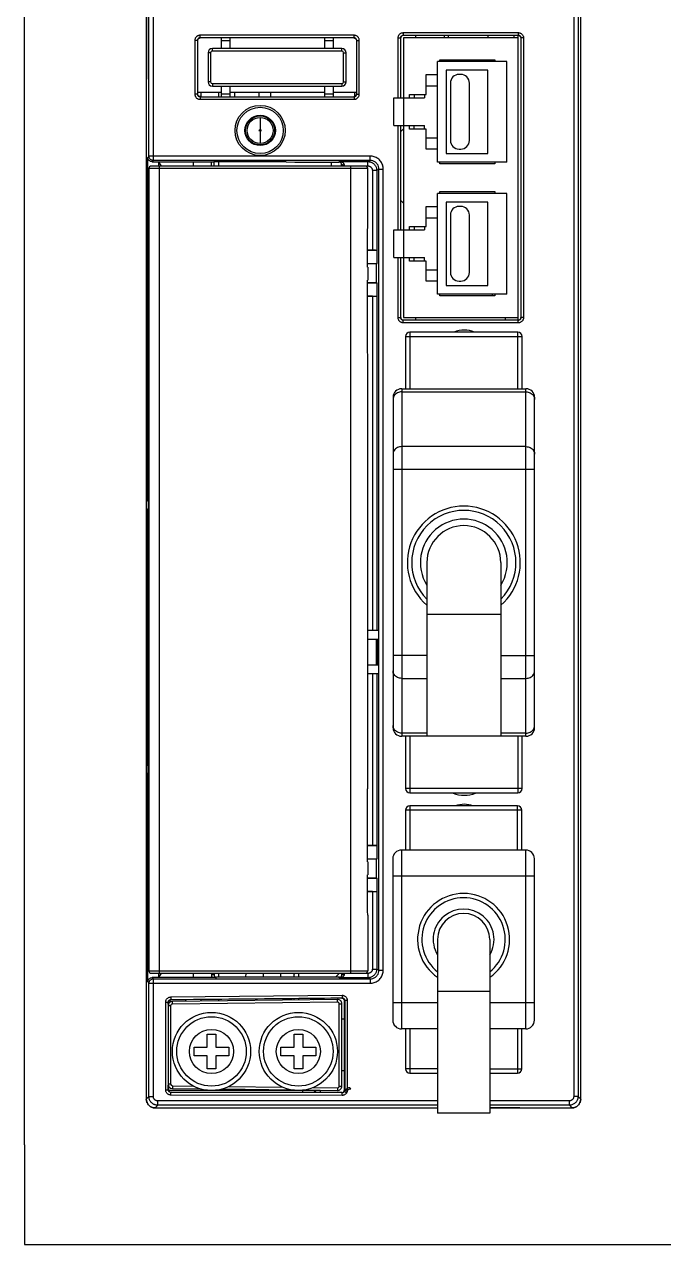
# Model space of a CAD drawing. Header units: millimetres. Extents: x -300 to 4617, y -106 to 3179.
# Drawn here: x 3364.9 to 3438.4, y 1550.3 to 1690.8 of the extents above; entities that cross this region are included whole.
import ezdxf

# ---------------------------------------------------------------- set-up
doc = ezdxf.new("R2010")
doc.units = ezdxf.units.MM

msp = doc.modelspace()

# ---------------------------------------------------------------- linework, layer by layer
for p, q in [((3364.863, 1561.779), (3364.863, 1756.019)), ((3364.863, 1561.779), (3364.863, 1550.274)), ((3364.863, 1550.274), (3799.099, 1550.274))]:
    msp.add_line(p, q)
at = {"color": 7, "linetype": 'Continuous'}
for p, q in [((3378.897, 1725.922), (3378.897, 1567.027)), ((3428.897, 1567.027), (3428.897, 1725.922)), ((3378.936, 1684.527), (3378.936, 1693.527)), ((3379.703, 1692.787), (3379.703, 1675.167)), ((3428.092, 1692.787), (3428.092, 1567.332)), ((3379.203, 1675.667), (3379.203, 1692.304)), ((3428.592, 1692.304), (3428.592, 1567.332)), ((3408.481, 1689.894), (3421.714, 1689.894)), ((3408.481, 1689.894), (3408.481, 1689.594)), ((3421.714, 1689.894), (3421.714, 1689.594)), ((3384.781, 1688.993), (3384.482, 1688.993)), ((3384.482, 1688.993), (3384.482, 1682.811)), ((3384.781, 1688.993), (3384.797, 1688.977)), ((3384.781, 1688.993), (3384.781, 1682.811)), ((3385.081, 1689.293), (3385.081, 1689.593)), ((3402.813, 1689.593), (3385.081, 1689.593)), ((3385.081, 1689.293), (3385.097, 1689.277)), ((3402.813, 1689.293), (3385.081, 1689.293)), ((3387.497, 1689.277), (3387.497, 1688.077)), ((3387.497, 1688.977), (3388.497, 1688.977)), ((3388.497, 1689.277), (3388.497, 1688.077)), ((3399.397, 1689.277), (3399.397, 1688.077)), ((3399.397, 1688.977), (3400.397, 1688.977)), ((3400.397, 1689.277), (3400.397, 1688.077)), ((3402.797, 1689.277), (3402.813, 1689.293)), ((3402.813, 1689.293), (3402.813, 1689.593)), ((3403.097, 1688.977), (3403.113, 1688.993)), ((3403.113, 1688.993), (3403.413, 1688.993)), ((3403.113, 1682.811), (3403.113, 1688.993)), ((3403.413, 1682.811), (3403.413, 1688.993)), ((3407.881, 1689.294), (3408.181, 1689.294)), ((3407.881, 1682.377), (3407.881, 1689.294)), ((3408.181, 1682.377), (3408.181, 1689.294)), ((3408.481, 1689.594), (3421.714, 1689.594)), ((3421.697, 1689.277), (3408.497, 1689.277)), ((3408.497, 1689.277), (3408.497, 1682.377)), ((3409.897, 1689.594), (3409.897, 1689.277)), ((3413.197, 1689.594), (3413.197, 1689.277)), ((3413.697, 1689.277), (3413.697, 1689.594)), ((3418.197, 1689.594), (3418.197, 1689.277)), ((3421.197, 1689.594), (3421.197, 1689.277)), ((3421.697, 1656.777), (3421.697, 1689.594)), ((3422.314, 1689.294), (3422.014, 1689.294)), ((3422.014, 1689.294), (3422.014, 1657.06)), ((3422.314, 1689.294), (3422.314, 1657.06)), ((3385.997, 1687.577), (3385.997, 1684.227)), ((3386.297, 1687.577), (3385.997, 1687.577)), ((3386.297, 1687.577), (3386.297, 1684.227)), ((3401.397, 1688.077), (3386.497, 1688.077)), ((3386.497, 1687.777), (3386.497, 1688.077)), ((3401.397, 1687.777), (3386.497, 1687.777)), ((3401.397, 1687.777), (3401.397, 1688.077)), ((3401.597, 1684.227), (3401.597, 1687.577)), ((3401.597, 1687.577), (3401.897, 1687.577)), ((3401.897, 1684.227), (3401.897, 1687.577)), ((3412.397, 1674.977), (3412.397, 1686.577)), ((3420.397, 1686.577), (3412.397, 1686.577)), ((3412.697, 1686.777), (3418.997, 1686.777)), ((3412.697, 1686.577), (3412.697, 1686.777)), ((3413.397, 1685.577), (3413.397, 1675.977)), ((3418.197, 1685.577), (3413.397, 1685.577)), ((3418.197, 1675.977), (3418.197, 1685.577)), ((3418.697, 1686.777), (3418.697, 1686.577)), ((3418.997, 1686.777), (3418.997, 1686.577)), ((3420.397, 1674.977), (3420.397, 1686.577)), ((3378.897, 1684.527), (3378.936, 1684.527)), ((3386.297, 1684.227), (3385.997, 1684.227)), ((3386.497, 1684.027), (3401.397, 1684.027)), ((3386.497, 1684.027), (3386.497, 1683.727)), ((3401.397, 1684.027), (3401.397, 1683.727)), ((3401.597, 1684.227), (3401.897, 1684.227)), ((3411.097, 1682.777), (3411.097, 1685.077)), ((3411.097, 1685.077), (3412.397, 1685.077)), ((3413.897, 1684.077), (3413.897, 1677.477)), ((3415.097, 1685.077), (3414.897, 1685.077)), ((3416.097, 1677.477), (3416.097, 1684.077)), ((3384.781, 1682.811), (3384.482, 1682.811)), ((3384.781, 1682.811), (3384.797, 1682.827)), ((3384.797, 1683.027), (3387.497, 1683.027)), ((3385.197, 1682.527), (3385.197, 1683.027)), ((3386.497, 1683.727), (3401.397, 1683.727)), ((3387.197, 1683.027), (3387.197, 1682.527)), ((3387.497, 1683.727), (3387.497, 1682.527)), ((3387.497, 1682.827), (3388.497, 1682.827)), ((3388.497, 1683.727), (3388.497, 1682.527)), ((3388.497, 1683.027), (3399.397, 1683.027)), ((3389.097, 1682.527), (3389.097, 1683.027)), ((3391.897, 1682.527), (3391.897, 1683.027)), ((3393.197, 1683.027), (3393.197, 1682.527)), ((3399.397, 1683.727), (3399.397, 1682.527)), ((3399.397, 1682.827), (3400.397, 1682.827)), ((3400.397, 1683.727), (3400.397, 1682.527)), ((3400.397, 1683.027), (3403.097, 1683.027)), ((3402.897, 1682.527), (3402.897, 1683.027)), ((3403.113, 1682.811), (3403.097, 1682.827)), ((3403.113, 1682.811), (3403.413, 1682.811)), ((3409.197, 1682.377), (3409.197, 1682.777)), ((3409.197, 1682.777), (3411.097, 1682.777)), ((3409.727, 1682.777), (3409.727, 1682.377)), ((3410.927, 1682.777), (3410.927, 1682.377)), ((3411.097, 1683.777), (3412.397, 1683.777)), ((3385.081, 1682.511), (3385.097, 1682.527)), ((3385.081, 1682.511), (3385.081, 1682.211)), ((3385.081, 1682.511), (3402.813, 1682.511)), ((3385.081, 1682.211), (3402.813, 1682.211)), ((3402.813, 1682.511), (3402.797, 1682.527)), ((3402.813, 1682.511), (3402.813, 1682.211)), ((3407.397, 1679.177), (3407.397, 1682.377)), ((3407.397, 1682.377), (3410.927, 1682.377)), ((3408.521, 1679.177), (3408.521, 1682.377)), ((3391.997, 1680.127), (3391.997, 1678.727)), ((3391.997, 1678.527), (3391.997, 1677.127)), ((3407.397, 1679.177), (3410.927, 1679.177)), ((3407.881, 1667.177), (3407.881, 1679.177)), ((3408.181, 1667.177), (3408.181, 1679.177)), ((3408.497, 1679.177), (3408.497, 1667.177)), ((3409.197, 1678.777), (3409.197, 1679.177)), ((3411.097, 1678.777), (3409.197, 1678.777)), ((3409.727, 1678.777), (3409.727, 1679.177)), ((3410.927, 1678.777), (3410.927, 1679.177)), ((3411.097, 1676.477), (3411.097, 1678.777)), ((3411.097, 1677.777), (3412.397, 1677.777)), ((3379.203, 1675.667), (3379.063, 1675.527)), ((3404.677, 1675.667), (3379.203, 1675.667)), ((3404.677, 1675.167), (3404.677, 1675.667)), ((3412.397, 1676.477), (3411.097, 1676.477)), ((3413.397, 1675.977), (3418.197, 1675.977)), ((3414.897, 1676.477), (3415.097, 1676.477)), ((3379.063, 1669.693), (3379.063, 1675.527)), ((3379.182, 1674.227), (3379.182, 1581.827)), ((3404.382, 1674.227), (3379.182, 1674.227)), ((3404.082, 1674.527), (3379.482, 1674.527)), ((3379.703, 1675.167), (3379.563, 1675.027)), ((3379.563, 1675.027), (3386.392, 1675.027)), ((3404.677, 1675.167), (3379.703, 1675.167)), ((3380.297, 1675.027), (3380.61, 1674.527)), ((3380.297, 1675.027), (3380.297, 1674.527)), ((3380.382, 1674.527), (3380.382, 1581.527)), ((3384.297, 1675.027), (3384.297, 1674.527)), ((3386.392, 1674.527), (3386.392, 1675.027)), ((3394.997, 1675.024), (3386.675, 1675.024)), ((3386.694, 1675.024), (3386.692, 1675.022)), ((3386.692, 1674.527), (3386.692, 1675.022)), ((3387.197, 1675.024), (3387.197, 1674.527)), ((3394.997, 1675.024), (3395.997, 1674.989)), ((3395.997, 1674.989), (3401.059, 1674.989)), ((3400.197, 1674.527), (3400.197, 1674.989)), ((3401.059, 1674.989), (3401.106, 1675.036)), ((3401.106, 1675.036), (3404.415, 1675.036)), ((3401.359, 1674.689), (3401.392, 1674.722)), ((3401.359, 1674.527), (3401.359, 1674.689)), ((3402.382, 1674.527), (3402.382, 1581.527)), ((3404.082, 1674.536), (3404.414, 1674.536)), ((3404.382, 1667.547), (3404.382, 1674.227)), ((3404.414, 1674.536), (3404.414, 1675.036)), ((3404.415, 1675.036), (3404.677, 1675.167)), ((3405.414, 1674.036), (3405.677, 1674.167)), ((3405.677, 1581.887), (3405.677, 1674.167)), ((3405.677, 1674.167), (3406.177, 1674.167)), ((3406.177, 1581.887), (3406.177, 1674.167)), ((3420.397, 1674.977), (3412.397, 1674.977)), ((3412.697, 1674.777), (3412.697, 1674.977)), ((3418.997, 1674.777), (3412.697, 1674.777)), ((3418.997, 1674.977), (3418.997, 1674.777)), ((3404.914, 1674.036), (3405.414, 1674.036)), ((3404.914, 1674.036), (3404.914, 1664.82)), ((3405.414, 1674.036), (3405.414, 1664.811)), ((3412.397, 1659.777), (3412.397, 1671.377)), ((3420.397, 1671.377), (3412.397, 1671.377)), ((3412.697, 1671.577), (3418.997, 1671.577)), ((3412.697, 1671.377), (3412.697, 1671.577)), ((3418.997, 1671.577), (3418.997, 1671.377)), ((3420.397, 1659.777), (3420.397, 1671.377)), ((3413.397, 1670.377), (3413.397, 1660.777)), ((3418.197, 1670.377), (3413.397, 1670.377)), ((3418.197, 1660.777), (3418.197, 1670.377)), ((3379.182, 1669.812), (3379.061, 1669.691)), ((3379.061, 1635.929), (3379.061, 1669.691)), ((3411.097, 1667.577), (3411.097, 1669.877)), ((3411.097, 1669.877), (3412.397, 1669.877)), ((3411.097, 1668.577), (3412.397, 1668.577)), ((3413.897, 1668.877), (3413.897, 1662.277)), ((3415.097, 1669.877), (3414.897, 1669.877)), ((3416.097, 1662.277), (3416.097, 1668.877)), ((3407.397, 1663.977), (3407.397, 1667.177)), ((3407.397, 1667.177), (3410.927, 1667.177)), ((3408.521, 1663.977), (3408.521, 1667.177)), ((3409.197, 1667.177), (3409.197, 1667.577)), ((3409.197, 1667.577), (3411.097, 1667.577)), ((3409.727, 1667.577), (3409.727, 1667.177)), ((3410.927, 1667.577), (3410.927, 1667.177)), ((3404.351, 1662.877), (3404.351, 1666.948)), ((3404.356, 1666.935), (3404.351, 1666.948)), ((3404.356, 1662.877), (3404.356, 1666.936)), ((3404.914, 1664.82), (3404.356, 1664.82)), ((3405.453, 1664.792), (3404.356, 1664.792)), ((3405.414, 1664.811), (3405.453, 1664.792)), ((3405.453, 1663.297), (3405.453, 1664.792)), ((3404.356, 1663.297), (3405.453, 1663.297)), ((3405.397, 1663.27), (3404.356, 1663.27)), ((3405.397, 1663.27), (3405.453, 1663.297)), ((3405.397, 1661.07), (3405.397, 1663.27)), ((3407.397, 1663.977), (3410.927, 1663.977)), ((3407.881, 1657.06), (3407.881, 1663.977)), ((3408.181, 1657.06), (3408.181, 1663.977)), ((3408.497, 1663.977), (3408.497, 1657.077)), ((3409.197, 1663.577), (3409.197, 1663.977)), ((3411.097, 1663.577), (3409.197, 1663.577)), ((3409.727, 1663.577), (3409.727, 1663.977)), ((3410.927, 1663.577), (3410.927, 1663.977)), ((3411.097, 1661.277), (3411.097, 1663.577)), ((3404.351, 1662.877), (3404.382, 1662.877)), ((3404.382, 1662.877), (3404.382, 1661.377)), ((3411.097, 1662.577), (3412.397, 1662.577)), ((3404.351, 1653.306), (3404.351, 1661.377)), ((3404.351, 1661.377), (3404.382, 1661.377)), ((3404.356, 1653.318), (3404.356, 1661.377)), ((3405.397, 1661.07), (3404.356, 1661.07)), ((3405.453, 1661.042), (3404.356, 1661.042)), ((3405.397, 1661.07), (3405.453, 1661.042)), ((3405.453, 1659.547), (3405.453, 1661.042)), ((3412.397, 1661.277), (3411.097, 1661.277)), ((3413.397, 1660.777), (3418.197, 1660.777)), ((3414.897, 1661.277), (3415.097, 1661.277)), ((3404.356, 1659.547), (3405.453, 1659.547)), ((3404.914, 1659.52), (3404.356, 1659.52)), ((3404.914, 1659.52), (3404.914, 1621.027)), ((3405.414, 1659.528), (3405.453, 1659.547)), ((3405.414, 1659.528), (3405.414, 1621.027)), ((3420.397, 1659.777), (3412.397, 1659.777)), ((3412.697, 1659.577), (3412.697, 1659.777)), ((3418.997, 1659.577), (3412.697, 1659.577)), ((3418.697, 1659.777), (3418.697, 1659.577)), ((3418.997, 1659.777), (3418.997, 1659.577)), ((3407.881, 1657.06), (3408.181, 1657.06)), ((3421.714, 1656.76), (3408.481, 1656.76)), ((3408.481, 1656.46), (3408.481, 1656.76)), ((3421.714, 1656.46), (3408.481, 1656.46)), ((3408.497, 1657.077), (3421.697, 1657.077)), ((3409.897, 1657.077), (3409.897, 1656.76)), ((3420.197, 1657.077), (3420.197, 1656.76)), ((3421.714, 1656.46), (3421.714, 1656.76)), ((3422.314, 1657.06), (3422.014, 1657.06)), ((3408.747, 1654.877), (3422.147, 1654.877)), ((3408.747, 1654.877), (3408.747, 1648.877)), ((3421.647, 1655.377), (3409.247, 1655.377)), ((3409.247, 1655.377), (3409.247, 1648.877)), ((3421.647, 1648.877), (3421.647, 1655.377)), ((3422.147, 1648.877), (3422.147, 1654.877)), ((3404.351, 1653.306), (3404.356, 1653.319)), ((3404.382, 1603.047), (3404.382, 1652.706)), ((3408.297, 1648.877), (3422.597, 1648.877)), ((3408.297, 1648.877), (3408.297, 1608.827)), ((3422.597, 1608.827), (3422.597, 1648.877)), ((3407.297, 1647.877), (3407.297, 1609.827)), ((3408.297, 1648.519), (3422.597, 1648.519)), ((3423.597, 1609.827), (3423.597, 1647.877)), ((3422.597, 1642.201), (3408.297, 1642.201)), ((3423.597, 1639.559), (3407.297, 1639.559)), ((3379.061, 1635.929), (3379.124, 1635.866)), ((3379.124, 1635.088), (3379.063, 1635.027)), ((3379.063, 1633.393), (3379.063, 1635.027)), ((3379.124, 1635.866), (3379.124, 1635.088)), ((3379.182, 1633.512), (3379.061, 1633.391)), ((3379.061, 1605.479), (3379.061, 1633.391)), ((3411.197, 1628.852), (3411.197, 1608.852)), ((3419.697, 1628.852), (3419.697, 1608.852)), ((3419.697, 1622.852), (3411.197, 1622.852)), ((3405.607, 1621.027), (3404.382, 1621.027)), ((3405.607, 1621.027), (3405.607, 1620.027)), ((3404.382, 1620.027), (3405.607, 1620.027)), ((3405.337, 1620.027), (3405.337, 1617.027)), ((3405.537, 1617.027), (3405.537, 1620.027)), ((3411.197, 1618.145), (3407.297, 1618.145)), ((3419.697, 1618.145), (3423.597, 1618.145)), ((3405.607, 1617.027), (3404.382, 1617.027)), ((3405.607, 1617.027), (3405.607, 1616.027)), ((3405.607, 1616.027), (3404.382, 1616.027)), ((3404.914, 1616.027), (3404.914, 1596.24)), ((3405.414, 1616.027), (3405.414, 1596.231)), ((3408.297, 1615.503), (3411.197, 1615.503)), ((3419.697, 1615.503), (3422.597, 1615.503)), ((3411.197, 1609.185), (3408.297, 1609.185)), ((3422.597, 1608.827), (3408.297, 1608.827)), ((3408.747, 1608.827), (3408.747, 1602.827)), ((3409.247, 1608.827), (3409.247, 1602.327)), ((3419.697, 1608.852), (3411.197, 1608.852)), ((3422.597, 1609.185), (3419.697, 1609.185)), ((3421.647, 1608.827), (3421.647, 1602.327)), ((3422.147, 1602.827), (3422.147, 1608.827)), ((3378.897, 1607.527), (3378.936, 1607.527)), ((3378.936, 1598.527), (3378.936, 1607.527)), ((3379.061, 1605.479), (3379.124, 1605.416)), ((3379.124, 1605.416), (3379.124, 1604.638)), ((3379.124, 1604.638), (3379.063, 1604.577)), ((3379.063, 1602.943), (3379.063, 1604.577)), ((3379.182, 1603.062), (3379.061, 1602.941)), ((3379.061, 1585.027), (3379.061, 1602.941)), ((3422.147, 1602.827), (3408.747, 1602.827)), ((3404.351, 1594.377), (3404.351, 1602.448)), ((3404.356, 1602.435), (3404.351, 1602.448)), ((3404.356, 1594.377), (3404.356, 1602.436)), ((3409.247, 1602.327), (3421.647, 1602.327)), ((3422.122, 1600.327), (3408.722, 1600.327)), ((3408.722, 1600.327), (3408.722, 1595.727)), ((3421.622, 1600.827), (3409.222, 1600.827)), ((3409.222, 1600.827), (3409.222, 1595.727)), ((3421.622, 1595.727), (3421.622, 1600.827)), ((3422.122, 1595.727), (3422.122, 1600.327)), ((3378.897, 1598.527), (3378.936, 1598.527)), ((3404.914, 1596.24), (3404.356, 1596.24)), ((3405.453, 1596.212), (3404.356, 1596.212)), ((3405.414, 1596.231), (3405.453, 1596.212)), ((3405.453, 1594.717), (3405.453, 1596.212)), ((3422.572, 1595.727), (3408.272, 1595.727)), ((3408.272, 1595.727), (3408.272, 1575.127)), ((3422.572, 1575.127), (3422.572, 1595.727)), ((3404.351, 1594.377), (3404.382, 1594.377)), ((3404.356, 1594.717), (3405.453, 1594.717)), ((3405.397, 1594.69), (3404.356, 1594.69)), ((3404.382, 1594.377), (3404.382, 1592.877)), ((3405.397, 1594.69), (3405.453, 1594.717)), ((3405.397, 1592.49), (3405.397, 1594.69)), ((3407.272, 1594.727), (3407.272, 1576.127)), ((3423.572, 1576.127), (3423.572, 1594.727)), ((3404.351, 1592.877), (3404.382, 1592.877)), ((3404.351, 1588.806), (3404.351, 1592.877)), ((3404.356, 1588.818), (3404.356, 1592.877)), ((3423.572, 1592.727), (3407.272, 1592.727)), ((3405.397, 1592.49), (3404.356, 1592.49)), ((3405.453, 1592.462), (3404.356, 1592.462)), ((3405.397, 1592.49), (3405.453, 1592.462)), ((3405.453, 1590.967), (3405.453, 1592.462)), ((3404.356, 1590.967), (3405.453, 1590.967)), ((3404.914, 1590.94), (3404.356, 1590.94)), ((3404.914, 1590.94), (3404.914, 1582.018)), ((3405.414, 1590.948), (3405.453, 1590.967)), ((3405.414, 1590.948), (3405.414, 1582.018)), ((3404.351, 1588.806), (3404.356, 1588.819)), ((3404.382, 1588.206), (3404.382, 1581.827)), ((3379.182, 1585.027), (3379.061, 1585.027)), ((3379.063, 1580.527), (3379.063, 1585.027)), ((3412.422, 1585.427), (3412.422, 1565.427)), ((3418.422, 1585.427), (3418.422, 1565.427)), ((3379.182, 1581.827), (3404.382, 1581.827)), ((3379.482, 1581.527), (3404.082, 1581.527)), ((3380.297, 1581.527), (3380.297, 1581.027)), ((3380.61, 1581.527), (3380.297, 1581.027)), ((3384.297, 1581.527), (3384.297, 1581.027)), ((3386.392, 1581.527), (3386.392, 1581.332)), ((3386.692, 1581.527), (3386.692, 1581.332)), ((3387.197, 1581.527), (3387.197, 1581.065)), ((3390.31, 1581.065), (3390.416, 1581.527)), ((3392.397, 1581.065), (3392.397, 1581.527)), ((3394.397, 1581.065), (3394.397, 1581.527)), ((3395.897, 1581.065), (3395.897, 1581.527)), ((3396.397, 1581.527), (3396.397, 1581.065)), ((3400.686, 1581.065), (3401.147, 1581.527)), ((3404.414, 1581.518), (3404.082, 1581.518)), ((3404.414, 1581.518), (3404.414, 1581.018)), ((3404.914, 1582.018), (3405.414, 1582.018)), ((3405.677, 1581.887), (3405.414, 1582.018)), ((3405.677, 1581.887), (3406.177, 1581.887)), ((3379.063, 1580.527), (3379.203, 1580.387)), ((3379.203, 1567.332), (3379.203, 1580.387)), ((3379.203, 1580.387), (3404.677, 1580.387)), ((3379.563, 1581.027), (3379.703, 1580.887)), ((3386.476, 1581.027), (3379.563, 1581.027)), ((3379.703, 1580.887), (3379.703, 1567.332)), ((3379.703, 1580.887), (3404.677, 1580.887)), ((3386.692, 1581.332), (3386.392, 1581.332)), ((3386.992, 1581.032), (3386.959, 1581.065)), ((3401.136, 1581.065), (3386.959, 1581.065)), ((3401.089, 1581.018), (3401.136, 1581.065)), ((3404.414, 1581.018), (3401.089, 1581.018)), ((3404.677, 1580.887), (3404.414, 1581.018)), ((3404.677, 1580.887), (3404.677, 1580.387)), ((3381.72, 1578.801), (3401.425, 1578.996)), ((3381.72, 1578.801), (3381.723, 1578.501)), ((3381.723, 1578.501), (3401.428, 1578.696)), ((3395.897, 1578.458), (3395.897, 1578.606)), ((3396.397, 1578.611), (3396.397, 1578.465)), ((3398.106, 1578.486), (3398.249, 1578.629)), ((3398.822, 1578.495), (3398.963, 1578.636)), ((3401.425, 1578.996), (3401.428, 1578.696)), ((3418.422, 1579.427), (3412.422, 1579.427)), ((3381.126, 1568.105), (3381.126, 1578.201)), ((3381.126, 1578.201), (3381.426, 1578.201)), ((3381.397, 1577.783), (3381.397, 1568.771)), ((3381.697, 1577.783), (3381.397, 1577.783)), ((3381.426, 1577.927), (3381.426, 1578.201)), ((3381.459, 1578.01), (3381.459, 1578.168)), ((3381.484, 1578.048), (3381.484, 1578.17)), ((3381.697, 1577.783), (3381.697, 1568.771)), ((3400.891, 1578.521), (3381.891, 1578.283)), ((3381.895, 1577.983), (3381.891, 1578.283)), ((3400.895, 1578.221), (3381.895, 1577.983)), ((3383.397, 1578.484), (3383.397, 1578.302)), ((3385.197, 1578.325), (3385.197, 1578.502)), ((3387.197, 1578.521), (3387.197, 1578.35)), ((3400.895, 1578.221), (3400.891, 1578.521)), ((3401.097, 1568.533), (3401.097, 1578.021)), ((3401.097, 1578.021), (3401.397, 1578.021)), ((3401.397, 1568.533), (3401.397, 1578.021)), ((3401.697, 1578.362), (3401.731, 1578.396)), ((3401.697, 1568.077), (3401.697, 1578.351)), ((3401.731, 1578.396), (3401.731, 1568.056)), ((3402.03, 1578.396), (3401.731, 1578.396)), ((3402.03, 1578.396), (3402.03, 1568.056)), ((3412.422, 1578.127), (3407.272, 1578.127)), ((3423.572, 1578.127), (3418.422, 1578.127)), ((3401.397, 1576.277), (3401.697, 1576.277)), ((3385.897, 1574.527), (3386.897, 1574.527)), ((3385.897, 1573.027), (3385.897, 1574.527)), ((3386.897, 1574.527), (3386.897, 1573.027)), ((3395.897, 1574.527), (3396.897, 1574.527)), ((3395.897, 1573.027), (3395.897, 1574.527)), ((3396.897, 1574.527), (3396.897, 1573.027)), ((3412.422, 1575.127), (3408.272, 1575.127)), ((3408.722, 1575.127), (3408.722, 1570.527)), ((3409.222, 1575.127), (3409.222, 1570.027)), ((3422.572, 1575.127), (3418.422, 1575.127)), ((3421.622, 1575.127), (3421.622, 1570.027)), ((3422.122, 1570.527), (3422.122, 1575.127)), ((3384.397, 1573.027), (3385.897, 1573.027)), ((3384.397, 1572.027), (3384.397, 1573.027)), ((3386.897, 1573.027), (3388.397, 1573.027)), ((3388.397, 1573.027), (3388.397, 1572.027)), ((3394.397, 1573.027), (3395.897, 1573.027)), ((3394.397, 1572.027), (3394.397, 1573.027)), ((3396.897, 1573.027), (3398.397, 1573.027)), ((3398.397, 1573.027), (3398.397, 1572.027)), ((3385.897, 1572.027), (3384.397, 1572.027)), ((3385.897, 1570.527), (3385.897, 1572.027)), ((3388.397, 1572.027), (3386.897, 1572.027)), ((3386.897, 1572.027), (3386.897, 1570.527)), ((3395.897, 1572.027), (3394.397, 1572.027)), ((3395.897, 1570.527), (3395.897, 1572.027)), ((3398.397, 1572.027), (3396.897, 1572.027)), ((3396.897, 1572.027), (3396.897, 1570.527)), ((3386.897, 1570.527), (3385.897, 1570.527)), ((3396.897, 1570.527), (3395.897, 1570.527)), ((3401.697, 1570.277), (3401.397, 1570.277)), ((3412.422, 1570.527), (3408.722, 1570.527)), ((3418.422, 1570.527), (3422.122, 1570.527)), ((3381.697, 1568.771), (3381.397, 1568.771)), ((3409.222, 1570.027), (3412.422, 1570.027)), ((3418.422, 1570.027), (3421.622, 1570.027)), ((3381.126, 1568.105), (3381.426, 1568.105)), ((3381.426, 1568.105), (3381.426, 1568.627)), ((3381.459, 1568.138), (3381.459, 1568.544)), ((3381.46, 1568.138), (3381.461, 1568.542)), ((3398.897, 1568.027), (3381.488, 1568.027)), ((3381.724, 1567.505), (3381.725, 1567.805)), ((3401.429, 1567.456), (3381.724, 1567.505)), ((3381.758, 1567.838), (3381.725, 1567.805)), ((3401.43, 1567.756), (3381.725, 1567.805)), ((3401.397, 1567.783), (3381.758, 1567.838)), ((3381.895, 1568.571), (3381.891, 1568.271)), ((3381.891, 1568.271), (3385.101, 1568.231)), ((3381.895, 1568.571), (3384.333, 1568.54)), ((3387.592, 1568.2), (3395.669, 1568.099)), ((3387.697, 1568.198), (3387.697, 1568.127)), ((3387.697, 1568.127), (3392.897, 1568.127)), ((3388.357, 1568.49), (3394.6, 1568.412)), ((3388.518, 1568.027), (3388.628, 1568.127)), ((3391.866, 1568.146), (3391.866, 1568.027)), ((3391.897, 1568.146), (3391.897, 1568.027)), ((3395.31, 1568.103), (3395.338, 1568.073)), ((3396.897, 1567.796), (3396.897, 1568.027)), ((3397.014, 1568.082), (3400.891, 1568.033)), ((3398.104, 1568.368), (3400.895, 1568.333)), ((3398.433, 1567.791), (3398.197, 1568.027)), ((3398.604, 1568.027), (3398.604, 1568.062)), ((3398.897, 1568.058), (3398.897, 1567.79)), ((3400.895, 1568.333), (3400.891, 1568.033)), ((3401.097, 1568.533), (3401.397, 1568.533)), ((3401.43, 1567.756), (3401.397, 1567.789)), ((3401.429, 1567.456), (3401.43, 1567.756)), ((3401.731, 1568.056), (3401.697, 1568.089)), ((3402.03, 1568.056), (3401.731, 1568.056)), ((3401.793, 1567.868), (3401.935, 1567.727)), ((3402.435, 1568.227), (3402.302, 1568.36)), ((3379.203, 1567.332), (3378.897, 1567.027)), ((3379.203, 1567.332), (3379.703, 1567.332)), ((3380.203, 1566.333), (3379.897, 1566.027)), ((3379.897, 1566.027), (3412.422, 1566.027)), ((3412.422, 1566.833), (3380.203, 1566.833)), ((3380.203, 1566.333), (3380.203, 1566.833)), ((3412.422, 1566.333), (3380.203, 1566.333)), ((3427.592, 1566.833), (3418.422, 1566.833)), ((3427.592, 1566.333), (3418.422, 1566.333)), ((3418.422, 1566.065), (3421.897, 1566.065)), ((3418.422, 1566.027), (3427.897, 1566.027)), ((3421.897, 1566.027), (3421.897, 1566.065)), ((3427.592, 1566.333), (3427.592, 1566.833)), ((3427.592, 1566.333), (3427.897, 1566.027)), ((3428.592, 1567.332), (3428.092, 1567.332)), ((3428.592, 1567.332), (3428.897, 1567.027)), ((3418.422, 1565.427), (3412.422, 1565.427))]:
    msp.add_line(p, q, dxfattribs=at)
for centre, radius in [((3391.997, 1678.627), 2.89), ((3391.997, 1678.627), 2.669), ((3391.997, 1678.627), 1.751), ((3391.997, 1678.627), 1.672), ((3391.997, 1678.627), 1.5), ((3391.997, 1678.627), 0.1), ((3386.397, 1572.527), 4.5), ((3386.397, 1572.527), 4), ((3396.397, 1572.527), 4.5), ((3396.397, 1572.527), 4), ((3386.397, 1572.527), 2.537), ((3396.397, 1572.527), 2.537)]:
    msp.add_circle(centre, radius, dxfattribs=at)
for centre, radius, start, end in [((3386.497, 1687.577), 0.5, 90, 180), ((3386.497, 1687.577), 0.2, 90, 180), ((3401.397, 1687.577), 0.5, 0, 90), ((3401.397, 1687.577), 0.2, 0, 90), ((3386.497, 1684.227), 0.5, 180, 270), ((3386.497, 1684.227), 0.2, 180, 270), ((3401.397, 1684.227), 0.2, 270, 0), ((3401.397, 1684.227), 0.5, 270, 0), ((3414.897, 1684.077), 1, 90, 180), ((3415.097, 1684.077), 1, 0, 90), ((3412.697, 1674.527), 6, 134.823, 138.97307), ((3414.897, 1677.477), 1, 180, 270), ((3415.097, 1677.477), 1, 270, 0), ((3379.482, 1674.227), 0.3, 90, 180), ((3404.082, 1674.227), 0.3, 0, 90), ((3412.697, 1674.527), 6, 221.02693, 225.177), ((3414.897, 1668.877), 1, 90, 180), ((3415.097, 1668.877), 1, 0, 90), ((3414.897, 1662.277), 1, 180, 270), ((3415.097, 1662.277), 1, 270, 0), ((3409.247, 1654.877), 0.5, 90, 180), ((3415.497, 1652.299), 3.317, 69.31391, 110.69797), ((3421.647, 1654.877), 0.5, 0, 90), ((3408.297, 1647.877), 1, 90, 180), ((3422.597, 1647.877), 1, 0, 90), ((3415.447, 1628.852), 6.5, 311.03496, 228.96504), ((3415.447, 1628.852), 6, 315.2713, 224.72879), ((3415.447, 1628.852), 5, 328.70037, 211.29963), ((3415.447, 1628.852), 4.25, 0, 180), ((3408.297, 1609.827), 1, 180, 270), ((3422.597, 1609.827), 1, 270, 0), ((3409.247, 1602.827), 0.5, 180, 270), ((3421.647, 1602.827), 0.5, 270, 0), ((3415.497, 1605.352), 3.317, 247.10304, 292.90247), ((3409.222, 1600.327), 0.5, 90, 180), ((3415.497, 1597.677), 3.317, 72.26015, 107.76051), ((3421.622, 1600.327), 0.5, 0, 90), ((3408.272, 1594.727), 1, 90, 180), ((3422.572, 1594.727), 1, 0, 90), ((3415.422, 1585.427), 5.3, 304.6163, 235.37235), ((3415.422, 1585.427), 4.8, 308.77013, 231.25459), ((3415.422, 1585.427), 3.5, 329.56273, 210.43727), ((3415.422, 1585.427), 3, 0, 180), ((3379.482, 1581.827), 0.3, 180, 270), ((3404.082, 1581.827), 0.3, 270, 0), ((3381.897, 1577.783), 0.5, 90.71616, 180), ((3381.897, 1577.783), 0.2, 90.71616, 180), ((3400.897, 1578.021), 0.5, 0, 90.71616), ((3400.897, 1578.021), 0.2, 0, 90.71616), ((3408.272, 1576.127), 1, 180, 270), ((3422.572, 1576.127), 1, 270, 0), ((3409.222, 1570.527), 0.5, 180, 270), ((3421.622, 1570.527), 0.5, 270, 0), ((3381.897, 1568.771), 0.5, 180, 269.28384), ((3381.897, 1568.771), 0.2, 180, 269.28384), ((3387.697, 1568.627), 0.5, 246.36286, 270), ((3400.897, 1568.533), 0.5, 269.28384, 0), ((3400.897, 1568.533), 0.2, 269.28384, 0), ((3379.897, 1567.027), 1, 180, 270), ((3427.897, 1567.027), 1, 270, 0)]:
    msp.add_arc(centre, radius, start, end, dxfattribs=at)
for points, start_tangent, end_tangent in [([(3407.881, 1689.294), (3407.887, 1689.38), (3407.907, 1689.47), (3407.946, 1689.565), (3408.007, 1689.662), (3408.094, 1689.753), (3408.207, 1689.827), (3408.338, 1689.876), (3408.481, 1689.894)], (-0.0000119, 1), (1, 0.0000489)), ([(3421.714, 1689.894), (3421.8, 1689.887), (3421.891, 1689.867), (3421.986, 1689.829), (3422.082, 1689.767), (3422.173, 1689.68), (3422.248, 1689.567), (3422.297, 1689.436), (3422.314, 1689.294)], (1, 0.0000119), (0.0000489, -1)), ([(3385.081, 1689.593), (3385.009, 1689.588), (3384.929, 1689.573), (3384.845, 1689.544), (3384.757, 1689.497), (3384.671, 1689.431), (3384.595, 1689.343), (3384.534, 1689.238), (3384.495, 1689.119), (3384.482, 1688.993)], (-1, -0.0000107), (0.0000666, -1)), ([(3385.081, 1689.293), (3385.045, 1689.291), (3385.005, 1689.283), (3384.963, 1689.268), (3384.919, 1689.245), (3384.876, 1689.212), (3384.838, 1689.168), (3384.808, 1689.115), (3384.788, 1689.056), (3384.781, 1688.993)], (-1, 0.0002973), (0.0003485, -0.9999999)), ([(3384.797, 1688.977), (3384.837, 1689.127), (3384.947, 1689.237), (3385.097, 1689.277)], (0, 1), (1, 0)), ([(3402.797, 1689.277), (3402.947, 1689.237), (3403.057, 1689.127), (3403.097, 1688.977)], (1, 0), (0, -1)), ([(3403.413, 1688.993), (3403.408, 1689.067), (3403.393, 1689.148), (3403.362, 1689.234), (3403.314, 1689.322), (3403.247, 1689.408), (3403.159, 1689.483), (3403.053, 1689.543), (3402.936, 1689.58), (3402.813, 1689.593)], (0.0000002, 1), (-1, 0.0000404)), ([(3403.113, 1688.993), (3403.111, 1689.03), (3403.103, 1689.071), (3403.088, 1689.114), (3403.064, 1689.158), (3403.03, 1689.2), (3402.986, 1689.238), (3402.933, 1689.268), (3402.875, 1689.286), (3402.813, 1689.293)], (0.0003048, 1), (-1, -0.0002789)), ([(3408.181, 1689.294), (3408.184, 1689.337), (3408.194, 1689.382), (3408.213, 1689.429), (3408.244, 1689.478), (3408.288, 1689.523), (3408.344, 1689.561), (3408.409, 1689.585), (3408.481, 1689.594)], (-0.000084, 1), (1, -0.0000441)), ([(3408.347, 1689.537), (3408.237, 1689.427), (3408.197, 1689.277)], (-0.8670692, -0.4981878), (0, -1)), ([(3408.497, 1689.577), (3408.347, 1689.537)], (-1, 0), (-0.8670692, -0.4981878)), ([(3421.942, 1689.464), (3421.837, 1689.551), (3421.703, 1689.583)], (-0.6037868, 0.7971459), (-0.9999993, -0.0012218)), ([(3421.714, 1689.594), (3421.757, 1689.591), (3421.802, 1689.58), (3421.85, 1689.561), (3421.898, 1689.53), (3421.943, 1689.487), (3421.981, 1689.431), (3422.005, 1689.365), (3422.014, 1689.294)], (1, 0.000084), (-0.0000441, -1)), ([(3421.997, 1689.343), (3421.942, 1689.464)], (-0.2010586, 0.9795792), (-0.6037868, 0.7971459)), ([(3384.482, 1682.811), (3384.486, 1682.738), (3384.501, 1682.659), (3384.53, 1682.574), (3384.577, 1682.487), (3384.643, 1682.401), (3384.731, 1682.324), (3384.837, 1682.263), (3384.956, 1682.225), (3385.081, 1682.211)], (0.0000107, -1), (1, 0.0000666)), ([(3384.781, 1682.811), (3384.784, 1682.775), (3384.791, 1682.735), (3384.806, 1682.693), (3384.829, 1682.649), (3384.862, 1682.606), (3384.906, 1682.568), (3384.959, 1682.537), (3385.019, 1682.518), (3385.081, 1682.511)], (-0.0002973, -1), (0.9999999, 0.0003485)), ([(3385.097, 1682.527), (3384.947, 1682.567), (3384.837, 1682.677), (3384.797, 1682.827)], (-1, 0), (0, 1)), ([(3402.797, 1682.527), (3402.947, 1682.567), (3403.057, 1682.677), (3403.097, 1682.827)], (1, 0), (0, 1)), ([(3402.813, 1682.211), (3402.886, 1682.216), (3402.965, 1682.231), (3403.05, 1682.26), (3403.138, 1682.307), (3403.223, 1682.373), (3403.3, 1682.461), (3403.361, 1682.566), (3403.4, 1682.685), (3403.413, 1682.811)], (1, 0.0000107), (-0.0000666, 1)), ([(3402.813, 1682.511), (3402.85, 1682.513), (3402.889, 1682.521), (3402.932, 1682.536), (3402.975, 1682.559), (3403.018, 1682.592), (3403.057, 1682.636), (3403.087, 1682.689), (3403.106, 1682.748), (3403.113, 1682.811)], (1, -0.0002973), (-0.0003485, 0.9999999)), ([(3379.703, 1675.167), (3379.604, 1675.177), (3379.5, 1675.21), (3379.396, 1675.272), (3379.302, 1675.369), (3379.231, 1675.501), (3379.203, 1675.667)], (-1, 0.0003046), (-0.0003046, 1)), ([(3406.177, 1674.167), (3406.104, 1674.63), (3405.891, 1675.048), (3405.559, 1675.38), (3405.142, 1675.593), (3404.677, 1675.667)], (-0.0000607, 1), (-1, -0.0000664)), ([(3379.563, 1675.027), (3379.372, 1675.065), (3379.209, 1675.173), (3379.101, 1675.336), (3379.063, 1675.527)], (-1, 0), (0, 1)), ([(3386.392, 1675.027), (3386.514, 1675.027), (3386.613, 1675.025), (3386.675, 1675.024)], (1, 0), (0.9987835, -0.0493103)), ([(3401.359, 1674.689), (3401.319, 1674.839), (3401.209, 1674.948), (3401.059, 1674.989)], (0, 1), (-1, 0)), ([(3401.692, 1674.652), (3401.689, 1674.692), (3401.68, 1674.732), (3401.662, 1674.773), (3401.636, 1674.814), (3401.602, 1674.855), (3401.558, 1674.894), (3401.505, 1674.931), (3401.442, 1674.964), (3401.369, 1674.992), (3401.289, 1675.015), (3401.201, 1675.029), (3401.106, 1675.036)], (0.0066596, 0.9999778), (-0.999917, 0.0128819)), ([(3401.392, 1674.536), (3401.392, 1674.631), (3401.392, 1674.722)], (-0.0000058, 1), (0.0041856, 0.9999912)), ([(3401.392, 1674.722), (3401.434, 1674.688), (3401.544, 1674.662), (3401.692, 1674.652)], (0.0725299, -0.9973662), (0.9999921, -0.0039624)), ([(3401.692, 1674.536), (3401.692, 1674.595), (3401.692, 1674.652)], (-0.0000005, 1), (0.0067008, 0.9999775)), ([(3404.414, 1674.536), (3404.475, 1674.532)], (1, -0.0000012), (0.9925591, -0.121764)), ([(3404.415, 1675.036), (3404.536, 1675.028), (3404.66, 1675.005), (3404.787, 1674.964), (3404.914, 1674.901), (3405.041, 1674.815), (3405.161, 1674.701), (3405.266, 1674.56), (3405.347, 1674.396), (3405.397, 1674.218), (3405.414, 1674.036)], (0.9999997, -0.0007989), (0.0003128, -1)), ([(3404.475, 1674.532), (3404.537, 1674.52), (3404.601, 1674.5), (3404.665, 1674.469), (3404.728, 1674.425), (3404.788, 1674.368), (3404.84, 1674.298), (3404.881, 1674.216), (3404.906, 1674.127), (3404.914, 1674.036)], (0.9925591, -0.121764), (0.0000336, -1)), ([(3405.677, 1674.167), (3405.628, 1674.477), (3405.486, 1674.755), (3405.265, 1674.976), (3404.987, 1675.118), (3404.677, 1675.167)], (0.0002865, 1), (-0.9999999, -0.0003208)), ([(3404.351, 1666.948), (3404.374, 1667.24), (3404.382, 1667.547)], (0.1048684, 0.9944861), (0.0001261, 1)), ([(3404.357, 1666.947), (3404.366, 1667.073), (3404.38, 1667.374), (3404.382, 1667.547)], (0.085413, 0.9963456), (0.000108, 1)), ([(3404.356, 1666.934), (3404.357, 1666.947)], (0.0873967, 0.9961736), (0.085413, 0.9963456)), ([(3405.414, 1664.811), (3405.371, 1664.814), (3405.262, 1664.817), (3405.102, 1664.819), (3404.914, 1664.82)], (-0.8944817, 0.4471046), (-1, 0)), ([(3404.914, 1659.52), (3405.102, 1659.52), (3405.262, 1659.522), (3405.371, 1659.525), (3405.414, 1659.528)], (1, 0), (0.8944817, 0.4471046)), ([(3408.481, 1656.46), (3408.394, 1656.467), (3408.304, 1656.487), (3408.209, 1656.525), (3408.112, 1656.587), (3408.021, 1656.674), (3407.947, 1656.787), (3407.898, 1656.918), (3407.881, 1657.06)], (-1, -0.0000119), (-0.0000489, 1)), ([(3408.481, 1656.76), (3408.438, 1656.764), (3408.392, 1656.774), (3408.345, 1656.793), (3408.296, 1656.824), (3408.251, 1656.867), (3408.214, 1656.923), (3408.189, 1656.989), (3408.181, 1657.06)], (-1, -0.000084), (0.0000441, 1)), ([(3408.197, 1657.077), (3408.237, 1656.927)], (0, -1), (0.4981878, -0.8670692)), ([(3408.237, 1656.927), (3408.347, 1656.817), (3408.497, 1656.777)], (0.4981878, -0.8670692), (1, 0)), ([(3421.696, 1656.769), (3421.853, 1656.811), (3421.963, 1656.921), (3422.003, 1657.071)], (1, 0), (0, 1)), ([(3422.314, 1657.06), (3422.308, 1656.974), (3422.287, 1656.884), (3422.249, 1656.789), (3422.187, 1656.692), (3422.1, 1656.601), (3421.988, 1656.527), (3421.856, 1656.478), (3421.714, 1656.46)], (0.0000119, -1), (-1, -0.0000489)), ([(3422.014, 1657.06), (3422.011, 1657.017), (3422.001, 1656.972), (3421.981, 1656.925), (3421.951, 1656.876), (3421.907, 1656.831), (3421.851, 1656.793), (3421.785, 1656.769), (3421.714, 1656.76)], (0.000084, -1), (-1, 0.0000441)), ([(3404.382, 1652.706), (3404.374, 1653.018), (3404.351, 1653.306)], (-0.0000029, 1), (-0.1048733, 0.9944856)), ([(3404.357, 1653.307), (3404.356, 1653.32)], (-0.0854524, 0.9963423), (-0.0874217, 0.9961714)), ([(3404.382, 1652.706), (3404.38, 1652.868), (3404.367, 1653.168), (3404.357, 1653.307)], (0.0000387, 1), (-0.0854524, 0.9963423)), ([(3407.331, 1647.867), (3407.297, 1647.639)], (-0.2906709, -0.9568231), (0, -1)), ([(3408.297, 1648.519), (3408.038, 1648.489), (3407.797, 1648.401), (3407.59, 1648.261), (3407.431, 1648.079), (3407.331, 1647.867)], (-1, 0), (-0.2906709, -0.9568231)), ([(3422.597, 1648.519), (3422.856, 1648.489), (3423.097, 1648.401), (3423.304, 1648.261), (3423.463, 1648.079), (3423.563, 1647.867)], (1, 0), (0.2906708, -0.9568231)), ([(3423.563, 1647.867), (3423.597, 1647.639)], (0.2906708, -0.9568231), (0, -1)), ([(3408.297, 1642.201), (3408.038, 1642.171), (3407.797, 1642.083), (3407.59, 1641.943), (3407.431, 1641.761), (3407.331, 1641.548), (3407.297, 1641.32)], (-1, 0), (0, -1)), ([(3422.597, 1642.201), (3422.856, 1642.171), (3423.097, 1642.083), (3423.304, 1641.943), (3423.463, 1641.761), (3423.563, 1641.548), (3423.597, 1641.32)], (1, 0), (0, -1)), ([(3379.061, 1635.929), (3379.102, 1636.079), (3379.177, 1636.166)], (0, 1), (0.7901736, 0.612883)), ([(3379.177, 1634.792), (3379.103, 1634.877), (3379.063, 1635.027)], (-0.7849729, 0.6195301), (0, 1)), ([(3379.178, 1636.037), (3379.165, 1636.016), (3379.124, 1635.866)], (-0.5690217, -0.8223225), (-0.0003046, -1)), ([(3379.124, 1635.866), (3379.169, 1635.864), (3379.182, 1635.865)], (0.9282475, -0.3719631), (0.9996401, 0.0268277)), ([(3379.182, 1635.089), (3379.149, 1635.089), (3379.124, 1635.088)], (-0.9991369, -0.0415377), (-0.9292574, -0.369433)), ([(3379.178, 1634.917), (3379.165, 1634.938), (3379.124, 1635.088)], (-0.5690216, 0.8223226), (-0.0003046, 1)), ([(3408.297, 1615.503), (3408.038, 1615.533), (3407.797, 1615.621), (3407.59, 1615.761), (3407.431, 1615.943), (3407.331, 1616.156), (3407.297, 1616.384)], (-1, 0), (0, 1)), ([(3422.597, 1615.503), (3422.856, 1615.533), (3423.097, 1615.621), (3423.304, 1615.761), (3423.463, 1615.943), (3423.563, 1616.156), (3423.597, 1616.384)], (1, 0), (0, 1)), ([(3408.297, 1609.185), (3408.038, 1609.215), (3407.797, 1609.303), (3407.59, 1609.443), (3407.431, 1609.625), (3407.331, 1609.837), (3407.297, 1610.065)], (-1, 0), (0, 1)), ([(3422.597, 1609.185), (3422.856, 1609.215), (3423.097, 1609.303), (3423.304, 1609.443), (3423.463, 1609.625), (3423.563, 1609.837)], (1, 0), (0.2906709, 0.9568231)), ([(3423.563, 1609.837), (3423.597, 1610.065)], (0.2906709, 0.9568231), (0, 1)), ([(3379.061, 1605.479), (3379.102, 1605.629), (3379.177, 1605.716)], (0, 1), (0.7901736, 0.612883)), ([(3379.178, 1605.587), (3379.165, 1605.566), (3379.124, 1605.416)], (-0.5690217, -0.8223225), (-0.0003046, -1)), ([(3379.124, 1605.416), (3379.169, 1605.414), (3379.182, 1605.415)], (0.9282475, -0.3719631), (0.9996401, 0.0268277)), ([(3379.177, 1604.342), (3379.103, 1604.427), (3379.063, 1604.577)], (-0.7849729, 0.6195301), (0, 1)), ([(3379.182, 1604.639), (3379.149, 1604.639), (3379.124, 1604.638)], (-0.9991369, -0.0415377), (-0.9292574, -0.369433)), ([(3379.178, 1604.467), (3379.165, 1604.488), (3379.124, 1604.638)], (-0.5690216, 0.8223226), (-0.0003046, 1)), ([(3404.351, 1602.448), (3404.374, 1602.74), (3404.382, 1603.047)], (0.1048684, 0.9944861), (0.0001261, 1)), ([(3404.357, 1602.447), (3404.366, 1602.573), (3404.38, 1602.874), (3404.382, 1603.047)], (0.085413, 0.9963456), (0.000108, 1)), ([(3404.356, 1602.434), (3404.357, 1602.447)], (0.0873967, 0.9961736), (0.085413, 0.9963456)), ([(3405.414, 1596.231), (3405.371, 1596.234), (3405.262, 1596.237), (3405.102, 1596.239), (3404.914, 1596.24)], (-0.8944817, 0.4471046), (-1, 0)), ([(3404.914, 1590.94), (3405.102, 1590.94), (3405.262, 1590.942), (3405.371, 1590.945), (3405.414, 1590.948)], (1, 0), (0.8944817, 0.4471046)), ([(3404.382, 1588.206), (3404.374, 1588.518), (3404.351, 1588.806)], (-0.0000029, 1), (-0.1048733, 0.9944856)), ([(3404.357, 1588.807), (3404.356, 1588.82)], (-0.0854524, 0.9963423), (-0.0874217, 0.9961714)), ([(3404.382, 1588.206), (3404.38, 1588.368), (3404.367, 1588.668), (3404.357, 1588.807)], (0.0000387, 1), (-0.0854524, 0.9963423)), ([(3395.897, 1581.277), (3395.938, 1581.474)], (0, 1), (0.3935544, 0.9193013)), ([(3401.402, 1581.332), (3401.441, 1581.367), (3401.551, 1581.393)], (-0.0726916, 0.9973545), (0.9937509, 0.1116207)), ([(3401.402, 1581.428), (3401.403, 1581.518)], (0.0019762, 0.999998), (-0.0000047, 1)), ([(3401.402, 1581.332), (3401.402, 1581.428)], (0.004175, 0.9999913), (0.0019762, 0.999998)), ([(3401.551, 1581.393), (3401.702, 1581.402)], (0.9937509, 0.1116207), (0.9999922, -0.0039524)), ([(3401.657, 1581.261), (3401.68, 1581.302), (3401.696, 1581.348), (3401.702, 1581.402)], (0.5463375, 0.8375651), (0.0067909, 0.9999769)), ([(3401.702, 1581.402), (3401.702, 1581.462), (3401.703, 1581.518)], (0.0066835, 0.9999777), (0.0000004, 1)), ([(3404.914, 1582.018), (3404.91, 1581.953), (3404.898, 1581.891), (3404.877, 1581.83), (3404.847, 1581.768), (3404.806, 1581.707), (3404.751, 1581.649), (3404.683, 1581.597), (3404.601, 1581.555), (3404.51, 1581.528), (3404.414, 1581.518)], (-0.0000186, -1), (-1, 0.0000703)), ([(3405.414, 1582.018), (3405.406, 1581.889), (3405.381, 1581.764), (3405.34, 1581.641), (3405.28, 1581.517), (3405.197, 1581.396), (3405.088, 1581.28), (3404.951, 1581.175), (3404.788, 1581.091), (3404.606, 1581.037), (3404.414, 1581.018)], (-0.0003135, -1), (-1, -0.0002872)), ([(3404.677, 1580.887), (3404.987, 1580.936), (3405.265, 1581.078), (3405.486, 1581.299), (3405.628, 1581.577), (3405.677, 1581.887)], (0.9999999, -0.0003345), (-0.0002775, 1)), ([(3404.677, 1580.387), (3405.141, 1580.461), (3405.559, 1580.674), (3405.891, 1581.006), (3406.103, 1581.423), (3406.177, 1581.887)], (1, -0.0001157), (0.0000935, 1)), ([(3379.063, 1580.527), (3379.101, 1580.718), (3379.209, 1580.881), (3379.372, 1580.989), (3379.563, 1581.027)], (0, 1), (1, 0)), ([(3379.203, 1580.387), (3379.213, 1580.485), (3379.246, 1580.59), (3379.308, 1580.694), (3379.404, 1580.788), (3379.537, 1580.859), (3379.703, 1580.887)], (0.0003046, 1), (1, 0.0003046)), ([(3386.392, 1581.332), (3386.396, 1581.264), (3386.409, 1581.189), (3386.435, 1581.11)], (0.0000101, -1), (0.371418, -0.9284658)), ([(3386.435, 1581.11), (3386.476, 1581.027)], (0.371418, -0.9284658), (0.5089078, -0.8608211)), ([(3386.658, 1581.028), (3386.476, 1581.027)], (-0.9999728, -0.0073716), (-1, 0.0000003)), ([(3386.992, 1581.032), (3386.83, 1581.03), (3386.658, 1581.028)], (-0.9998474, -0.017468), (-0.9999728, -0.0073716)), ([(3386.692, 1581.332), (3386.694, 1581.296), (3386.702, 1581.256), (3386.716, 1581.214)], (0.0003111, -1), (0.3949433, -0.9187055)), ([(3386.716, 1581.214), (3386.74, 1581.17), (3386.773, 1581.127), (3386.78, 1581.12)], (0.3949433, -0.9187055), (0.706504, -0.707709)), ([(3386.747, 1581.153), (3386.809, 1581.106)], (0.7071068, -0.7071068), (0.867064, -0.4981968)), ([(3386.78, 1581.12), (3386.817, 1581.089), (3386.87, 1581.058), (3386.929, 1581.039), (3386.992, 1581.032)], (0.706504, -0.707709), (1, -0.0002622)), ([(3386.809, 1581.106), (3386.959, 1581.065)], (0.867064, -0.4981968), (1, 0)), ([(3401.089, 1581.018), (3401.193, 1581.025), (3401.285, 1581.041), (3401.366, 1581.063), (3401.436, 1581.089), (3401.497, 1581.119), (3401.549, 1581.152), (3401.593, 1581.187), (3401.629, 1581.224)], (0.9999233, 0.0123824), (0.6543562, 0.7561865)), ([(3401.136, 1581.065), (3401.286, 1581.106), (3401.307, 1581.119)], (1, 0), (0.8219276, 0.569592)), ([(3401.31, 1581.115), (3401.324, 1581.13), (3401.346, 1581.159), (3401.364, 1581.188)], (0.7066914, 0.7075219), (0.4797745, 0.8773918)), ([(3401.364, 1581.188), (3401.379, 1581.219), (3401.39, 1581.252), (3401.399, 1581.289)], (0.4797745, 0.8773918), (0.152666, 0.9882778)), ([(3401.399, 1581.289), (3401.402, 1581.332)], (0.152666, 0.9882778), (0.0086662, 0.9999624)), ([(3401.629, 1581.224), (3401.657, 1581.261)], (0.6543562, 0.7561865), (0.5463375, 0.8375651)), ([(3381.126, 1578.201), (3381.132, 1578.292), (3381.156, 1578.389), (3381.199, 1578.49), (3381.266, 1578.587), (3381.356, 1578.674), (3381.465, 1578.742), (3381.588, 1578.785), (3381.72, 1578.801)], (-0.0000028, 1), (0.9999509, 0.0099084)), ([(3400.89, 1578.654), (3394.948, 1578.597), (3388.404, 1578.533), (3381.889, 1578.47)], (-0.9999534, -0.0096531), (-0.9999523, -0.0097638)), ([(3401.391, 1578.659), (3400.89, 1578.654)], (-0.9999535, -0.009648), (-0.9999534, -0.0096531)), ([(3401.391, 1578.659), (3401.548, 1578.618), (3401.662, 1578.499), (3401.697, 1578.362)], (0.9999535, 0.009648), (0.0134265, -0.9999099)), ([(3401.425, 1578.996), (3401.515, 1578.99), (3401.612, 1578.967), (3401.714, 1578.924), (3401.813, 1578.858), (3401.902, 1578.767), (3401.971, 1578.656), (3402.015, 1578.53), (3402.03, 1578.396)], (0.9999513, 0.009868), (0.000075, -1)), ([(3401.428, 1578.696), (3401.473, 1578.693), (3401.522, 1578.682), (3401.572, 1578.66), (3401.622, 1578.627), (3401.666, 1578.581), (3401.701, 1578.526), (3401.723, 1578.463), (3401.731, 1578.396)], (0.9999482, 0.010174), (-0.0002594, -1)), ([(3381.426, 1578.201), (3381.429, 1578.246), (3381.441, 1578.295), (3381.462, 1578.346), (3381.496, 1578.394), (3381.541, 1578.438), (3381.595, 1578.472), (3381.657, 1578.493), (3381.723, 1578.501)], (-0.0003036, 1), (0.999954, 0.0095902)), ([(3381.459, 1578.168), (3381.498, 1578.317), (3381.607, 1578.427), (3381.766, 1578.468)], (0, 1), (0.9999514, 0.009863)), ([(3381.484, 1578.17), (3381.524, 1578.318), (3381.63, 1578.426)], (0.0024659, 0.999997), (0.8525367, 0.5226673)), ([(3381.63, 1578.426), (3381.735, 1578.466)], (0.8525367, 0.5226673), (0.9886039, 0.1505399)), ([(3381.735, 1578.466), (3381.766, 1578.468)], (0.9886039, 0.1505399), (0.9999565, 0.0093299)), ([(3381.889, 1578.47), (3381.756, 1578.468)], (-0.9999523, -0.0097638), (-0.9999523, -0.0097642)), ([(3381.724, 1567.505), (3381.634, 1567.512), (3381.537, 1567.535), (3381.436, 1567.579), (3381.338, 1567.647), (3381.251, 1567.738), (3381.183, 1567.848), (3381.141, 1567.972), (3381.126, 1568.105)], (-0.999997, 0.0024622), (-0.0000565, 1)), ([(3381.68, 1567.808), (3381.631, 1567.82), (3381.581, 1567.842), (3381.532, 1567.876), (3381.488, 1567.921), (3381.455, 1567.976), (3381.433, 1568.038), (3381.426, 1568.105)], (-0.9882978, 0.1525369), (0.0002678, 1)), ([(3381.46, 1568.135), (3381.499, 1567.988), (3381.608, 1567.878), (3381.758, 1567.838)], (0, -1), (0.999997, -0.0024659)), ([(3381.725, 1567.805), (3381.68, 1567.808)], (-0.9999977, 0.0021595), (-0.9882978, 0.1525369)), ([(3401.397, 1567.789), (3401.547, 1567.829), (3401.657, 1567.939), (3401.697, 1568.089)], (0.9999969, -0.0024807), (-0.0000149, 1)), ([(3402.03, 1568.056), (3402.024, 1567.97), (3402.004, 1567.88), (3401.966, 1567.785), (3401.904, 1567.688), (3401.817, 1567.597), (3401.704, 1567.522), (3401.572, 1567.473), (3401.429, 1567.456)], (0.0000117, -1), (-0.9999971, 0.0024111)), ([(3401.731, 1568.056), (3401.727, 1568.013), (3401.717, 1567.968), (3401.698, 1567.92), (3401.667, 1567.872), (3401.624, 1567.826), (3401.567, 1567.789), (3401.501, 1567.765), (3401.43, 1567.756)], (0.0003126, -1), (-0.9999963, 0.002736)), ([(3401.793, 1567.868), (3401.818, 1568.021), (3401.888, 1568.158), (3401.999, 1568.266), (3402.139, 1568.336), (3402.302, 1568.36)], (0, 1), (0.9998529, -0.0171505)), ([(3401.935, 1567.727), (3401.973, 1567.918), (3402.081, 1568.081), (3402.243, 1568.189), (3402.435, 1568.227)], (0, 1), (1, 0)), ([(3379.897, 1566.027), (3379.514, 1566.103), (3379.19, 1566.32), (3378.973, 1566.644), (3378.897, 1567.027)], (-1, 0), (0, 1)), ([(3380.203, 1566.333), (3380.078, 1566.34), (3379.955, 1566.364), (3379.831, 1566.404), (3379.706, 1566.465), (3379.582, 1566.549), (3379.463, 1566.66), (3379.356, 1566.8), (3379.273, 1566.965), (3379.22, 1567.146), (3379.203, 1567.332)], (-1, 0.0001505), (-0.0001497, 1)), ([(3380.203, 1566.833), (3380.14, 1566.836), (3380.079, 1566.848), (3380.017, 1566.868), (3379.955, 1566.899), (3379.892, 1566.941), (3379.833, 1566.996), (3379.78, 1567.066), (3379.738, 1567.149), (3379.712, 1567.239), (3379.703, 1567.332)], (-1, -0.0000037), (0.0000084, 1)), ([(3428.592, 1567.332), (3428.584, 1567.208), (3428.561, 1567.085), (3428.52, 1566.961), (3428.46, 1566.836), (3428.376, 1566.712), (3428.264, 1566.593), (3428.124, 1566.486), (3427.959, 1566.403), (3427.778, 1566.35), (3427.592, 1566.333)], (-0.0001505, -1), (-1, -0.0001497)), ([(3428.092, 1567.332), (3428.088, 1567.27), (3428.076, 1567.209), (3428.056, 1567.147), (3428.026, 1567.084), (3427.984, 1567.022), (3427.928, 1566.963), (3427.858, 1566.909), (3427.776, 1566.868), (3427.685, 1566.841), (3427.592, 1566.833)], (0.0000037, -1), (-1, 0.0000084)), ([(3428.897, 1567.027), (3428.821, 1566.644), (3428.604, 1566.32), (3428.28, 1566.103), (3427.897, 1566.027)], (0, -1), (-1, 0))]:
    msp.add_spline(points, degree=3, dxfattribs=dict(at, start_tangent=start_tangent, end_tangent=end_tangent))

doc.saveas('drawing.dxf')
